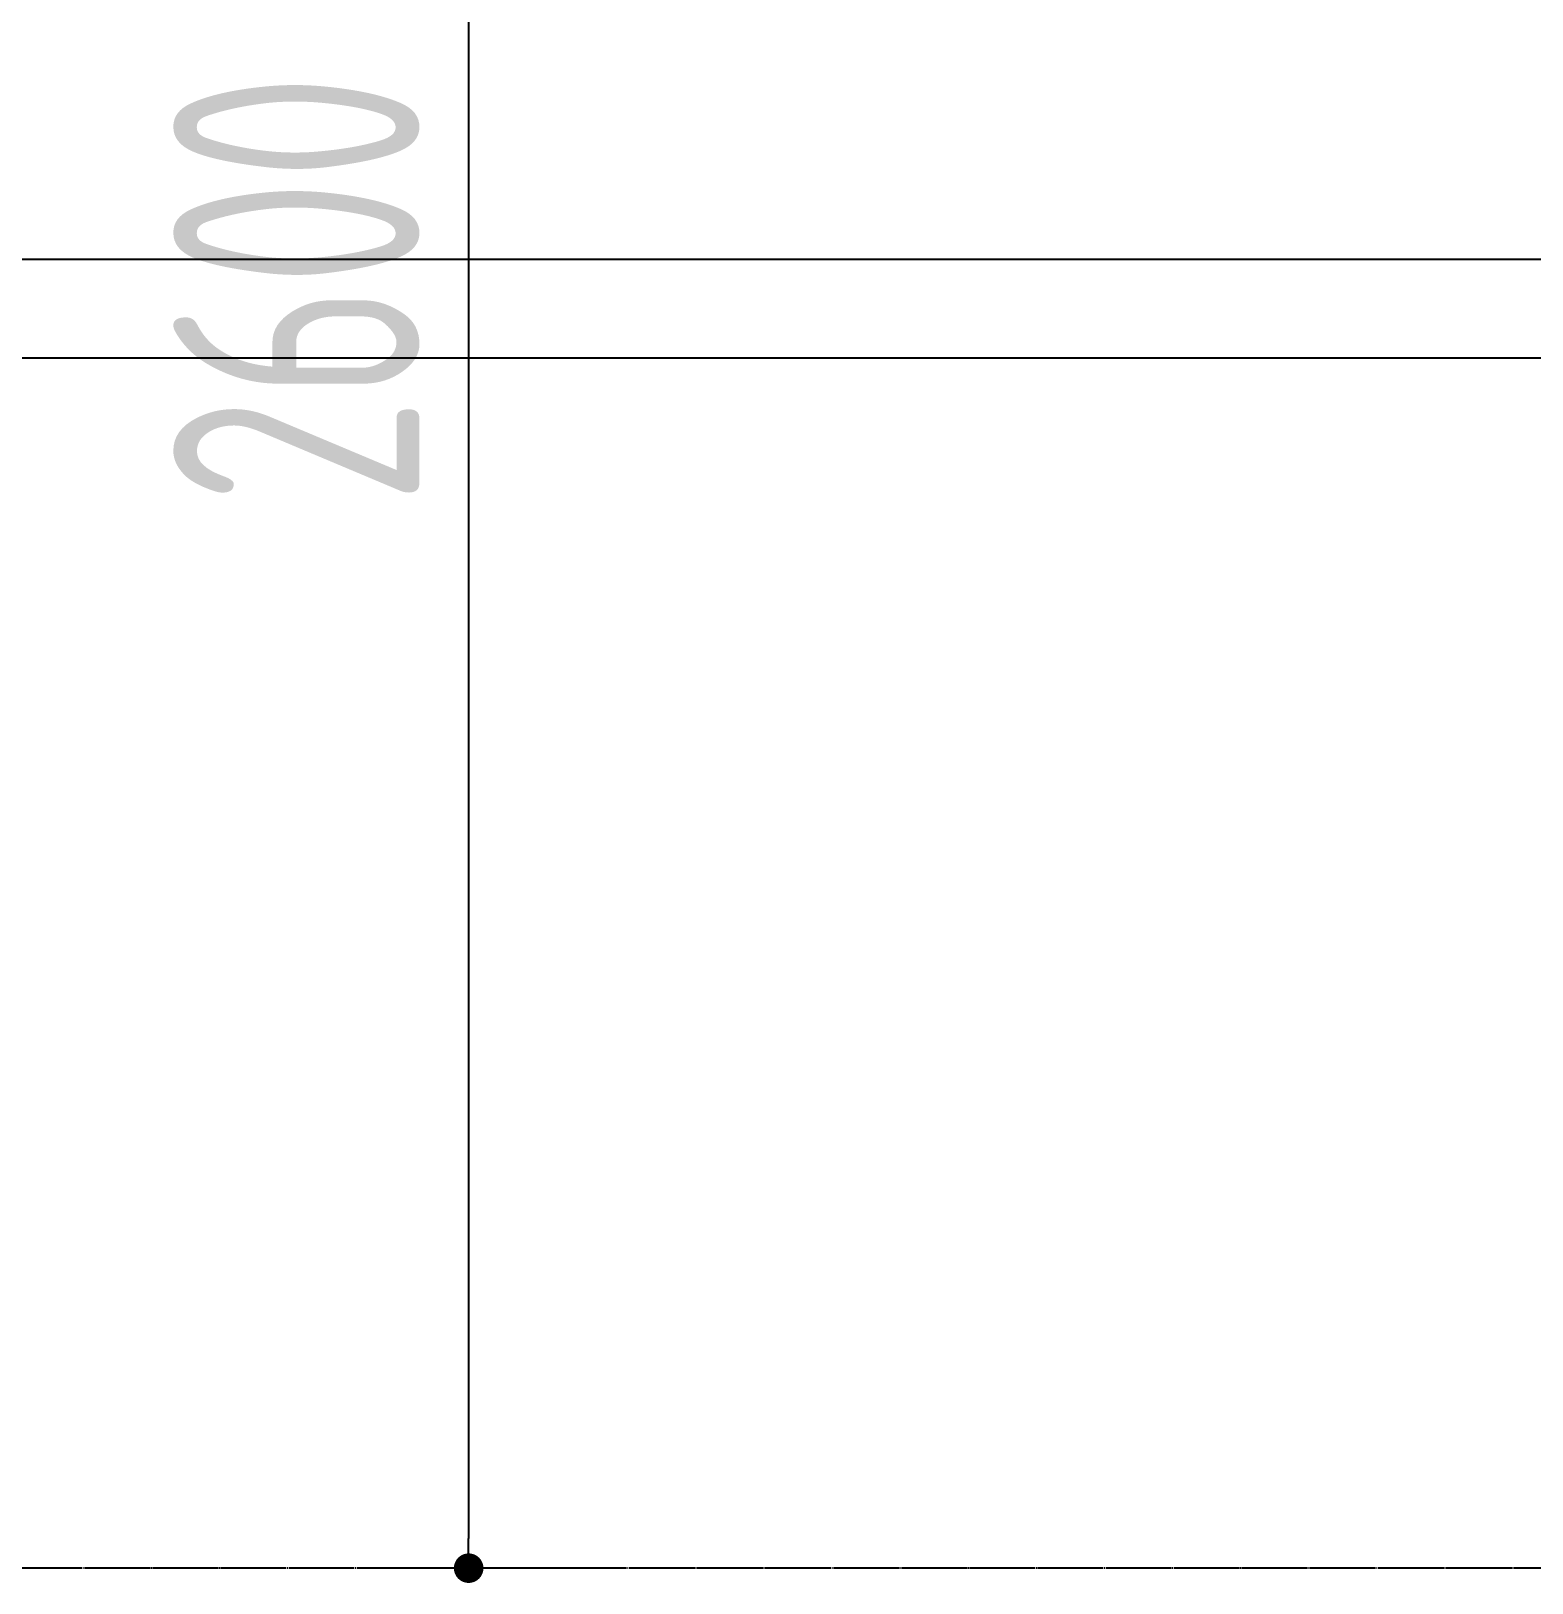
# Model space of a CAD drawing. Extents: x -76427 to 292734, y -42117 to 131250.
# Drawn here: x 9637 to 11161, y -39070 to -37493 of the extents above; entities that cross this region are included whole.
import ezdxf
from ezdxf.xclip import XClip

# ---------------------------------------------------------------- set-up
doc = ezdxf.new("R2010")
doc.units = 0
doc.header["$LTSCALE"] = 10
doc.header["$XCLIPFRAME"] = 2
doc.linetypes.add('TPH12-SEC-@E$0$CENTERK5', pattern=[6.916, 6.667, -0.083, 0.083, -0.083])
for name, color, linetype in [('TPH12-SEC-@E$0$H-SIN', 252, 'TPH12-SEC-@E$0$CENTERK5'), ('TPH12-SEC-@E$0$KABE1', 252, 'Continuous'), ('TPH12-SEC-@E$0$SIAGE3', 252, 'Continuous')]:
    doc.layers.add(name, color=color, linetype=linetype)
doc.styles.add('XFM7P10PV$0$PX-TEXT', font='isocp.shx', dxfattribs={"width": 0.7, "bigfont": 'CHINESET.shx'})
doc.styles.add('XFM7P10PV-200K$0$PX-TEXT', font='isocp.shx', dxfattribs={"width": 0.7, "bigfont": 'CHINESET.shx'})
doc.dimstyles.new('XFM7P10PV$0$PX-400', dxfattribs={"dimscale": 1000, "dimtxt": 0.25, "dimasz": 0.03, "dimexe": 0.1, "dimexo": 0.1, "dimgap": 0.05, "dimtad": 1, "dimdec": 0, "dimzin": 0, "dimdsep": 46, "dimtxsty": 'XFM7P10PV$0$PX-TEXT', "dimblk": 'XFM7P10PV$0$_Dot', "dimcen": 2, "dimclrd": 2, "dimclre": 1, "dimclrt": 4, "dimadec": 0, "dimazin": 0, "dimtfac": 1, "dimtdec": 0, "dimtix": 1, "dimtmove": 2, "dimatfit": 3, "dimfxl": 1, "dimtvp": 1, "dimtolj": 1, "dimtzin": 0, "dimarcsym": 0})
doc.dimstyles.new('XFM7P10PV-200K$0$PX-400', dxfattribs={"dimscale": 1000, "dimtxt": 0.25, "dimasz": 0.03, "dimexe": 0.1, "dimexo": 0.1, "dimgap": 0.05, "dimtad": 1, "dimdec": 0, "dimzin": 0, "dimdsep": 46, "dimtxsty": 'XFM7P10PV-200K$0$PX-TEXT', "dimblk": 'XFM7P10PV-200K$0$_Dot', "dimcen": 2, "dimclrd": 2, "dimclre": 1, "dimclrt": 4, "dimadec": 0, "dimazin": 0, "dimtfac": 1, "dimtdec": 0, "dimtix": 1, "dimtmove": 2, "dimatfit": 3, "dimfxl": 1, "dimtvp": 1, "dimtolj": 1, "dimtzin": 0, "dimarcsym": 0})

# ---------------------------------------------------------------- blocks, each defined once
blk = doc.blocks.new('TPH12-SEC-@E')
at = {"layer": 'TPH12-SEC-@E$0$H-SIN'}
blk.add_line((298929.6, 383500), (18729.6, 383500), dxfattribs=at)
at = {"layer": 'TPH12-SEC-@E$0$KABE1'}
blk.add_line((38500, 384830), (46900, 384830), dxfattribs=at)
at = {"layer": 'TPH12-SEC-@E$0$SIAGE3'}
blk.add_line((38500, 384730), (46900, 384730), dxfattribs=at)
blk = doc.blocks.new('XFM7P10PV-200K$0$_Dot')
at = {"color": 0, "linetype": 'ByBlock', "lineweight": -2}
blk.add_line((-0.5, 0), (-1, 0), dxfattribs=at)
at = {"color": 0, "linetype": 'ByBlock', "const_width": 0.5}
blk.add_lwpolyline([(-0.25, 0, 1), (0.25, 0, 1)], format="xyb", close=True, dxfattribs=at)
blk = doc.blocks.new('*D338')
at = {"color": 1, "lineweight": -2, "transparency": 16777216}
for p, q in [((10225, -36454.6), (9981.4, -36454.6)), ((10225, -39054.6), (9981.4, -39054.6))]:
    blk.add_line(p, q, dxfattribs=at)
at = {"color": 2, "lineweight": -2, "transparency": 16777216}
blk.add_line((10081.4, -36484.6), (10081.4, -39024.6), dxfattribs=at)
at = {"layer": 'DEFPOINTS', "color": 0, "transparency": 16777216}
for p in [(10325, -36454.6), (10081.4, -39054.6), (10325, -39054.6)]:
    blk.add_point(p, dxfattribs=at)
at = {"color": 2, "lineweight": -2, "transparency": 16777216, "xscale": 30, "yscale": 30, "zscale": 30}
for p, rotation in [((10081.4, -36454.6), 90), ((10081.4, -39054.6), 270)]:
    blk.add_blockref('XFM7P10PV-200K$0$_Dot', p, dxfattribs=dict(at, rotation=rotation))
at = {"color": 4, "transparency": 16777216, "insert": (9906.4, -37754.6), "char_height": 250, "attachment_point": 5, "rotation": 90, "style": 'XFM7P10PV-200K$0$PX-TEXT'}
blk.add_mtext('\\A1;2600', dxfattribs=at)
blk = doc.blocks.new('XFM7P10PV$0$_Dot')
at = {"color": 0, "linetype": 'ByBlock', "lineweight": -2}
blk.add_line((-0.5, 0), (-1, 0), dxfattribs=at)
at = {"color": 0, "linetype": 'ByBlock', "const_width": 0.5}
blk.add_lwpolyline([(-0.25, 0, 1), (0.25, 0, 1)], format="xyb", close=True, dxfattribs=at)
blk = doc.blocks.new('*D412')
at = {"color": 1, "lineweight": -2, "transparency": 16777216}
for p, q in [((10225, -36454.6), (9981.4, -36454.6)), ((10225, -39054.6), (9981.4, -39054.6))]:
    blk.add_line(p, q, dxfattribs=at)
at = {"color": 2, "lineweight": -2, "transparency": 16777216}
blk.add_line((10081.4, -36484.6), (10081.4, -39024.6), dxfattribs=at)
at = {"layer": 'DEFPOINTS', "color": 0, "transparency": 16777216}
for p in [(10325, -36454.6), (10081.4, -39054.6), (10325, -39054.6)]:
    blk.add_point(p, dxfattribs=at)
at = {"color": 2, "lineweight": -2, "transparency": 16777216, "xscale": 30, "yscale": 30, "zscale": 30}
for p, rotation in [((10081.4, -36454.6), 90), ((10081.4, -39054.6), 270)]:
    blk.add_blockref('XFM7P10PV$0$_Dot', p, dxfattribs=dict(at, rotation=rotation))
at = {"color": 4, "transparency": 16777216, "insert": (9906.4, -37754.6), "char_height": 250, "attachment_point": 5, "rotation": 90, "style": 'XFM7P10PV$0$PX-TEXT'}
blk.add_mtext('\\A1;2600', dxfattribs=at)
blk = doc.blocks.new('XFM7P10PV-200K')
dim = blk.add_linear_dim(base=(10081.4, -39054.6), p1=(10325, -36454.6), p2=(10325, -39054.6), angle=90, dimstyle='XFM7P10PV-200K$0$PX-400')
dim.commit()
dim.dimension.update_dxf_attribs({"geometry": '*D338', "text_midpoint": (9906.4, -37754.6)})
blk = doc.blocks.new('XFM7P10PV')
dim = blk.add_linear_dim(base=(10081.4, -39054.6), p1=(10325, -36454.6), p2=(10325, -39054.6), angle=90, dimstyle='XFM7P10PV$0$PX-400')
dim.commit()
dim.dimension.update_dxf_attribs({"geometry": '*D412', "text_midpoint": (9906.4, -37754.6)})

msp = doc.modelspace()

# ---------------------------------------------------------------- block references
for name in ['XFM7P10PV', 'XFM7P10PV-200K']:
    msp.add_blockref(name, (0, 0))
ref = msp.add_blockref('TPH12-SEC-@E', (-29200, -422554.6))
XClip(ref).set_block_clipping_path([(33964.7926547826, 380750.0000000001), (50300, 392150)])

doc.saveas('drawing.dxf')
